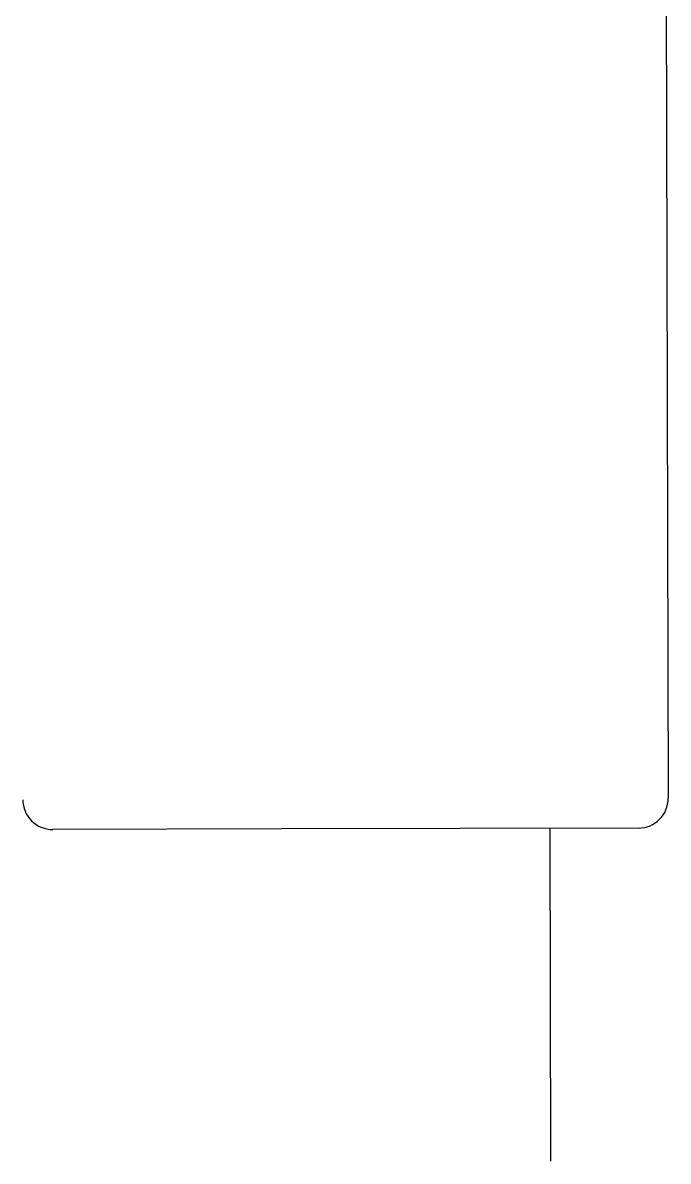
# Model space of a CAD drawing. Header units: inches. Extents: x 164.3 to 247.9, y 15.6 to 56.7.
# Drawn here: x 218.1839 to 218.33, y 29.1895 to 29.447 of the extents above; entities that cross this region are included whole.
import ezdxf

# ---------------------------------------------------------------- set-up
doc = ezdxf.new("R2010")
doc.units = ezdxf.units.IN
doc.header["$MEASUREMENT"] = 0
doc.layers.get('0').update_dxf_attribs({"lineweight": 0})

msp = doc.modelspace()

# ---------------------------------------------------------------- linework, layer by layer
at = {"color": 7, "linetype": 'ByBlock', "lineweight": -2}
for p, q in [((218.3293778661408, 29.52879305050598), (218.3300006449045, 29.2716299282402)), ((218.2425073069656, 29.26465055302438), (218.1906759204572, 29.26452503157898)), ((218.3232495832333, 29.2648460887394), (218.2425073069656, 29.26465055302438)), ((218.3034428392089, 29.18948907138042), (218.3032604623498, 29.26479768055441))]:
    msp.add_line(p, q, dxfattribs=at)
for centre, radius, start, end in [((218.1906520555575, 29.27128496988252), 0.006759980429057364, 180.0752359753907, 270.2022729042241), ((218.3232331943185, 29.27161353932536), 0.00676747043065634, 270.1387544398207, 0.1387544398206912)]:
    msp.add_arc(centre, radius, start, end, dxfattribs=at)

doc.saveas('drawing.dxf')
